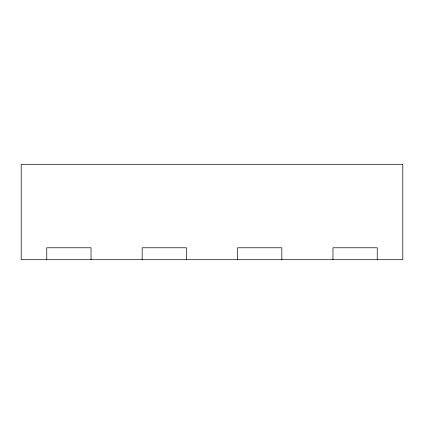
<?xml version="1.0" encoding="UTF-8"?>
<svg xmlns="http://www.w3.org/2000/svg" width="424" height="424" viewBox="0 0 424 424"><rect width="100%" height="100%" fill="white"/><g stroke="black" fill="none" stroke-linecap="round" stroke-linejoin="round"><path stroke-width="0.64" d="M377.233 259.7L377.233 247.775L332.967 247.775L332.967 259.7M281.833 259.7L281.833 247.775L237.567 247.775L237.567 259.7M186.433 259.7L186.433 247.775L142.167 247.775L142.167 259.7M91.033 259.7L91.033 247.775L46.767 247.775L46.767 259.7M402.8 164.3L21.2 164.3L21.2 259.7L402.8 259.7L402.8 164.3"/></g></svg>
